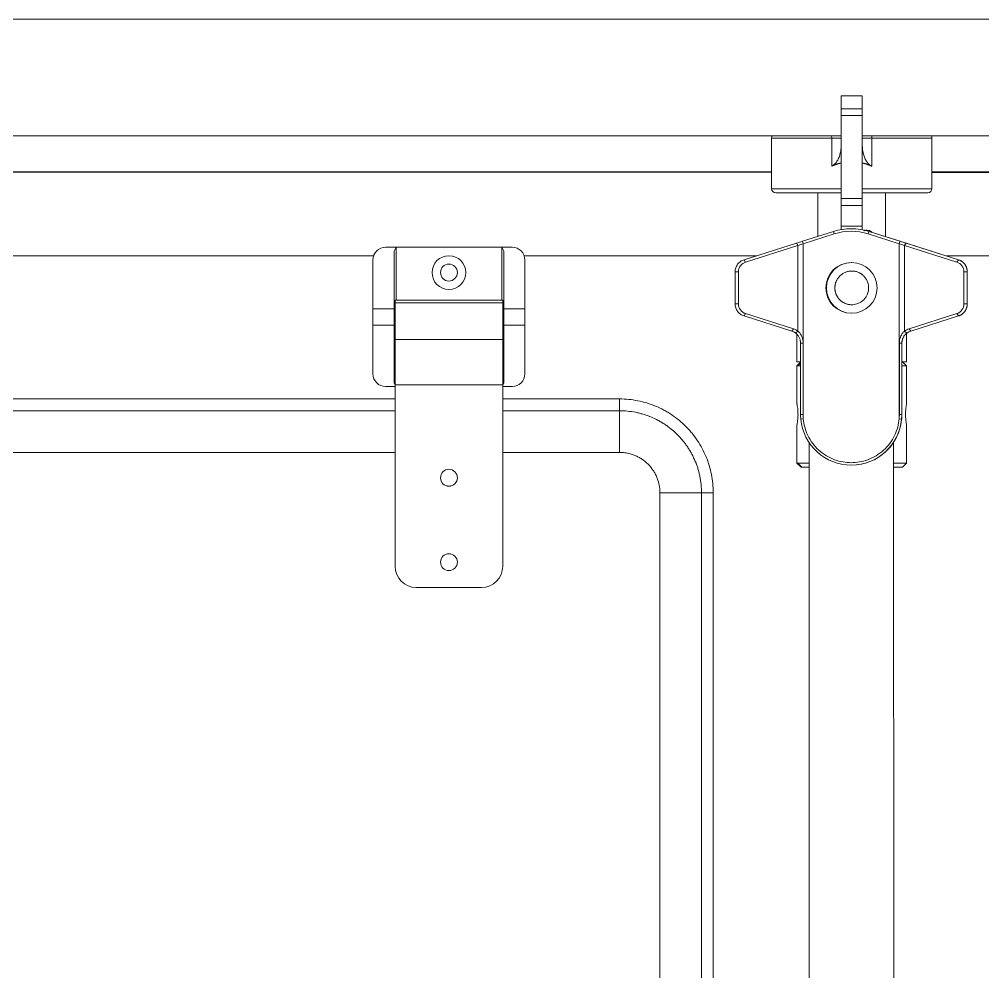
# Model space of a CAD drawing. Header units: millimetres. Extents: x 744 to 5705, y 930 to 4879.
# Drawn here: x 2634.1 to 2862.4, y 1156.5 to 1382.2 of the extents above; entities that cross this region are included whole.
import ezdxf

# ---------------------------------------------------------------- set-up
doc = ezdxf.new("R2010")
doc.units = ezdxf.units.MM
doc.header["$MEASUREMENT"] = 0

msp = doc.modelspace()

# ---------------------------------------------------------------- linework, layer by layer
at = {"color": 8, "linetype": 'Continuous', "lineweight": 15, "true_color": 0x808080}
for p, q in [((2926.41, 1382.16), (2194.21, 1382.16)), ((2812.38, 1342.03), (2828.88, 1342.03)), ((2833.88, 1342.03), (2850.38, 1342.03)), ((2723.19, 1289.42), (2481.57, 1289.42)), ((2776.35, 1289.42), (2748.69, 1289.42)), ((2723.19, 1279.56), (2481.57, 1279.56)), ((2776.35, 1279.56), (2748.69, 1279.56))]:
    msp.add_line(p, q, dxfattribs=at)
at = {"color": 7, "linetype": 'Continuous', "lineweight": 15, "true_color": 0xffffff}
for p, q in [((2828.88, 1363.72), (2828.88, 1363.99)), ((2828.88, 1363.99), (2833.88, 1363.99)), ((2828.88, 1363.72), (2828.88, 1360.98)), ((2833.88, 1363.99), (2833.88, 1363.72)), ((2833.88, 1363.72), (2833.88, 1360.98)), ((2833.88, 1360.98), (2828.88, 1360.98)), ((2828.88, 1360.98), (2828.88, 1359.38)), ((2833.88, 1360.98), (2833.88, 1359.38)), ((2833.88, 1359.38), (2828.88, 1359.38)), ((2828.88, 1359.38), (2828.88, 1339.68)), ((2833.88, 1359.38), (2833.88, 1339.68)), ((2192.36, 1354.53), (2828.88, 1354.53)), ((2812.38, 1354.03), (2826.63, 1354.03)), ((2812.38, 1354.03), (2812.38, 1342.03)), ((2826.63, 1354.03), (2828.88, 1354.03)), ((2826.63, 1354.03), (2826.63, 1347.37)), ((2833.88, 1354.53), (2962.38, 1354.53)), ((2836.13, 1354.03), (2833.88, 1354.03)), ((2850.38, 1354.03), (2836.13, 1354.03)), ((2836.13, 1347.37), (2836.13, 1354.03)), ((2850.38, 1342.03), (2850.38, 1354.03)), ((3180.05, 1345.88), (2850.38, 1346.01)), ((2813.38, 1341.03), (2828.88, 1341.03)), ((2823.38, 1341.03), (2823.38, 1330.72)), ((2833.88, 1341.03), (2849.38, 1341.03)), ((2839.38, 1330.64), (2839.38, 1341.03)), ((2828.88, 1339.68), (2828.88, 1338.07)), ((2833.88, 1339.68), (2828.88, 1339.68)), ((2828.88, 1338.07), (2833.88, 1338.07)), ((2828.88, 1338.07), (2828.88, 1333.15)), ((2833.88, 1339.68), (2833.88, 1338.07)), ((2833.88, 1338.07), (2833.88, 1333.15)), ((2833.88, 1333.15), (2828.88, 1333.15)), ((2828.88, 1333.15), (2828.88, 1332.33)), ((2833.88, 1333.15), (2833.88, 1332.28)), ((2827.04, 1331.88), (2819.71, 1329.56)), ((2827.22, 1331.32), (2819.89, 1329)), ((2827.22, 1331.32), (2827.04, 1331.88)), ((2831.26, 1332.53), (2831.25, 1332.53)), ((2835.29, 1331.32), (2835.47, 1331.88)), ((2842.62, 1329), (2835.29, 1331.32)), ((2843.06, 1329.48), (2835.47, 1331.88)), ((2835.47, 1331.88), (2835.47, 1331.88)), ((2842.8, 1329.56), (2835.47, 1331.88)), ((2805.85, 1325.19), (2818.26, 1329.11)), ((2818.64, 1328.54), (2818.26, 1329.11)), ((2819.71, 1329.56), (2819.89, 1329)), ((2819.89, 1329), (2819.89, 1287.51)), ((2842.62, 1329), (2842.8, 1329.56)), ((2842.62, 1287.51), (2842.62, 1329)), ((2856.65, 1325.19), (2843.06, 1329.48)), ((2844.25, 1329.11), (2843.87, 1328.54)), ((2844.25, 1329.11), (2856.65, 1325.19)), ((2720.94, 1328.15), (2723.44, 1328.15)), ((2722.94, 1327.24), (2723.44, 1328.15)), ((2722.94, 1313.58), (2722.94, 1327.24)), ((2723.44, 1328.15), (2748.44, 1328.15)), ((2723.44, 1328.15), (2723.44, 1315.65)), ((2748.44, 1315.65), (2748.44, 1328.15)), ((2748.44, 1328.15), (2750.94, 1328.15)), ((2748.44, 1328.15), (2748.94, 1327.24)), ((2748.94, 1327.24), (2748.94, 1313.58)), ((2818.64, 1328.54), (2806.23, 1324.63)), ((2818.64, 1328.54), (2818.64, 1308.29)), ((2856.27, 1324.63), (2843.87, 1328.54)), ((2843.87, 1308.29), (2843.87, 1328.54)), ((2717.94, 1313.58), (2717.94, 1325.15)), ((2753.94, 1325.15), (2753.94, 1313.58)), ((2805.85, 1325.19), (2806.23, 1324.63)), ((2856.27, 1324.63), (2856.65, 1325.19)), ((2856.65, 1325.19), (2856.65, 1325.19)), ((2803.75, 1322.33), (2803.75, 1314.73)), ((2804.54, 1322.33), (2803.75, 1322.33)), ((2804.54, 1322.33), (2804.54, 1314.73)), ((2857.95, 1314.73), (2857.95, 1322.33)), ((2857.95, 1322.33), (2858.75, 1322.33)), ((2858.75, 1314.73), (2858.75, 1322.33)), ((2858.75, 1322.33), (2858.75, 1322.33)), ((2858.75, 1314.73), (2858.75, 1322.33)), ((2723.19, 1314.95), (2723.19, 1315.65)), ((2748.69, 1315.65), (2723.19, 1315.65)), ((2723.19, 1306.28), (2723.19, 1314.95)), ((2748.69, 1314.95), (2723.19, 1314.95)), ((2748.69, 1315.65), (2748.69, 1314.95)), ((2748.69, 1314.95), (2748.69, 1306.28)), ((2717.94, 1309.73), (2717.94, 1313.58)), ((2717.94, 1313.58), (2722.94, 1313.58)), ((2723.19, 1314.15), (2722.94, 1314.15)), ((2722.94, 1309.73), (2722.94, 1313.58)), ((2748.94, 1314.15), (2748.69, 1314.15)), ((2753.94, 1313.58), (2748.94, 1313.58)), ((2748.94, 1313.58), (2748.94, 1309.73)), ((2753.94, 1313.58), (2753.94, 1309.73)), ((2804.54, 1314.73), (2803.75, 1314.73)), ((2857.95, 1314.73), (2858.75, 1314.73)), ((2858.75, 1314.73), (2858.75, 1314.73)), ((2806.23, 1312.43), (2805.85, 1311.87)), ((2805.85, 1311.87), (2817.16, 1308.3)), ((2806.23, 1312.43), (2817.54, 1308.86)), ((2844.97, 1308.86), (2856.27, 1312.43)), ((2845.35, 1308.3), (2856.65, 1311.87)), ((2845.35, 1308.3), (2856.65, 1311.87)), ((2856.27, 1312.43), (2856.65, 1311.87)), ((2856.65, 1311.87), (2856.65, 1311.87)), ((2717.94, 1298.15), (2717.94, 1309.73)), ((2722.94, 1309.73), (2717.94, 1309.73)), ((2722.94, 1296.06), (2722.94, 1309.73)), ((2722.94, 1309.15), (2723.19, 1309.15)), ((2748.69, 1309.15), (2748.94, 1309.15)), ((2748.94, 1309.73), (2748.94, 1296.06)), ((2753.94, 1309.73), (2748.94, 1309.73)), ((2753.94, 1309.73), (2753.94, 1298.15)), ((2817.16, 1308.3), (2817.54, 1308.86)), ((2818.64, 1308.29), (2818.07, 1307.82)), ((2844.43, 1307.82), (2843.87, 1308.29)), ((2844.97, 1308.86), (2845.35, 1308.3)), ((2845.35, 1308.3), (2845.35, 1308.3)), ((2748.69, 1306.28), (2723.19, 1306.28)), ((2723.19, 1295.55), (2723.19, 1306.28)), ((2748.69, 1306.28), (2748.69, 1295.55)), ((2818.38, 1307.5), (2818.38, 1301.03)), ((2844.38, 1301.03), (2844.38, 1307.77)), ((2819.25, 1305.44), (2819.25, 1288.53)), ((2819.85, 1305.44), (2819.25, 1305.44)), ((2819.85, 1305.44), (2819.85, 1288.53)), ((2842.66, 1288.53), (2842.66, 1305.44)), ((2842.66, 1305.44), (2843.25, 1305.44)), ((2843.25, 1305.44), (2843.26, 1305.44)), ((2843.25, 1288.53), (2843.25, 1305.44)), ((2843.26, 1288.53), (2843.26, 1305.44)), ((2819.26, 1301.03), (2818.38, 1301.03)), ((2819.25, 1300.9), (2818.38, 1300.03)), ((2819.25, 1300.03), (2818.38, 1300.03)), ((2818.38, 1300.03), (2818.38, 1291.13)), ((2819.25, 1300.69), (2818.6, 1300.03)), ((2844.38, 1301.03), (2843.19, 1301.03)), ((2844.38, 1300.03), (2843.26, 1300.03)), ((2844.38, 1300.03), (2843.38, 1301.03)), ((2844.38, 1291.13), (2844.38, 1300.03)), ((2723.19, 1295.15), (2720.94, 1295.15)), ((2723.19, 1295.61), (2722.94, 1296.06)), ((2723.19, 1252.55), (2723.19, 1295.55)), ((2748.69, 1295.55), (2723.19, 1295.55)), ((2748.94, 1296.06), (2748.69, 1295.61)), ((2748.69, 1295.55), (2748.69, 1252.55)), ((2750.94, 1295.15), (2748.69, 1295.15)), ((2481.57, 1292.22), (2723.19, 1292.22)), ((2748.69, 1292.22), (2776.35, 1292.22)), ((2776.35, 1289.42), (2776.35, 1292.22)), ((2776.35, 1279.56), (2776.35, 1289.42)), ((2819.85, 1288.53), (2819.25, 1288.53)), ((2819.89, 1287.51), (2819.3, 1287.46)), ((2843.21, 1287.46), (2842.62, 1287.51)), ((2842.66, 1288.53), (2843.25, 1288.53)), ((2843.26, 1288.53), (2843.25, 1288.53)), ((2818.38, 1285.93), (2818.38, 1277.03)), ((2844.38, 1277.03), (2844.38, 1285.93)), ((2821.26, 1281.88), (2821.37, 1026.64)), ((2841.37, 1026.7), (2841.26, 1281.91)), ((2818.38, 1277.03), (2819.38, 1276.03)), ((2818.38, 1277.03), (2821.27, 1277.03)), ((2818.6, 1277.03), (2819.58, 1276.03)), ((2831.25, 1276.53), (2831.26, 1276.53)), ((2841.27, 1277.03), (2844.38, 1277.03)), ((2843.38, 1276.03), (2844.38, 1277.03)), ((2819.38, 1276.03), (2821.27, 1276.03)), ((2841.27, 1276.03), (2843.38, 1276.03)), ((2785.94, 1042.03), (2785.94, 1269.96)), ((2795.79, 1269.98), (2798.56, 1270)), ((2795.79, 1042.05), (2795.79, 1269.98)), ((2798.56, 1270), (2798.56, 1042.07)), ((2743.69, 1247.55), (2728.19, 1247.55))]:
    msp.add_line(p, q, dxfattribs=at)
for points in [[(2812.45, 1354.55), (2812.42, 1354.42), (2812.38, 1354.03)], [(2850.31, 1354.55), (2850.34, 1354.42), (2850.38, 1354.03)], [(2850.38, 1345.9), (2865.1, 1345.9), (2894.38, 1345.9), (2924.62, 1345.89), (2932.38, 1345.89), (2940.19, 1345.89), (2948.06, 1345.89), (2956, 1345.89), (2963.99, 1345.89), (2972.04, 1345.89), (2977.98, 1345.89), (2994.78, 1345.89), (3012.27, 1345.89), (3037.05, 1345.89), (3063.1, 1345.89), (3090.43, 1345.89), (3119.03, 1345.88), (3148.9, 1345.88), (3180.05, 1345.88)], [(2785.94, 1269.96), (2787.68, 1269.96), (2789.36, 1269.97), (2790.94, 1269.97), (2792.37, 1269.97), (2793.6, 1269.97), (2794.6, 1269.97), (2795.34, 1269.98), (2795.79, 1269.98)]]:
    msp.add_lwpolyline(points, dxfattribs=at)
at = {"color": 8, "linetype": 'Continuous', "lineweight": 15, "true_color": 0x808080}
for points in [[(2808.74, 1326.1), (2783.48, 1326.11), (2777.75, 1326.11), (2772.06, 1326.11), (2766.41, 1326.11), (2759.44, 1326.11), (2753.65, 1326.11)], [(3180.05, 1326.08), (3152.35, 1326.08), (3125.75, 1326.08), (3100.27, 1326.08), (3075.9, 1326.08), (3052.64, 1326.08), (3030.49, 1326.08), (3009.45, 1326.08), (2992.2, 1326.08), (2975.77, 1326.08), (2971.23, 1326.08), (2965.49, 1326.08), (2959.77, 1326.08), (2954.08, 1326.09), (2948.42, 1326.09), (2942.78, 1326.09), (2912.99, 1326.09), (2883.92, 1326.09), (2853.79, 1326.1)]]:
    msp.add_lwpolyline(points, dxfattribs=at)
at = {"color": 7, "linetype": 'Continuous', "lineweight": 15, "true_color": 0xffffff}
for centre, radius in [((2735.94, 1322.15), 4), ((2735.94, 1322.15), 2), ((2831.38, 1318.53), 6), ((2735.94, 1273.55), 2), ((2735.94, 1253.55), 2)]:
    msp.add_circle(centre, radius, dxfattribs=at)
for centre, radius, start, end in [((2813.38, 1342.03), 1, 180, 270), ((2849.38, 1342.03), 1, 270, 0), ((2831.25, 1318.53), 14, 72.4805, 107.5195), ((2831.25, 1318.53), 13.41, 72.4805, 107.5195), ((2831.26, 1318.53), 14, 72.4805, 90), ((2720.94, 1325.15), 3, 90, 180), ((2750.94, 1325.15), 3, 0, 90), ((2831.25, 1318.53), 6, 90, 180), ((2831.25, 1318.53), 6, 90, 180), ((2831.25, 1318.53), 6, 180, 270), ((2831.25, 1318.53), 6, 180, 270), ((2846.26, 1305.44), 3, 146.701, 180), ((2720.94, 1298.15), 3, 180, 270), ((2750.94, 1298.15), 3, 270, 0), ((2831.25, 1288.53), 12, 185.0914, 354.9086), ((2831.26, 1288.53), 12, 270, 0), ((2735.94, 1273.56), 2, 180, 270), ((2735.94, 1273.56), 2, 180, 270), ((2735.94, 1273.56), 2, 270, 360), ((2735.94, 1273.56), 2, 270, 360), ((2735.94, 1253.56), 2, 180, 270), ((2735.94, 1253.56), 2, 270, 360), ((2728.19, 1252.55), 5, 180, 270), ((2743.69, 1252.55), 5, 270, 360)]:
    msp.add_arc(centre, radius, start, end, dxfattribs=at)
at = {"color": 8, "linetype": 'Continuous', "lineweight": 15, "true_color": 0x808080}
for points, knots in [([(2826.61, 1354.53), (2826.61, 1354.49), (2826.63, 1354.34), (2826.63, 1354.16), (2826.63, 1354.03)], [0, 0, 0, 0, 0.210243, 1, 1, 1, 1]), ([(2836.13, 1354.03), (2836.13, 1354.16), (2836.13, 1354.34), (2836.15, 1354.5), (2836.15, 1354.53)], [0, 0, 0, 0, 0.795063, 1, 1, 1, 1]), ([(2718.23, 1326.12), (2706.1, 1326.12), (2681.56, 1326.13), (2643.33, 1326.14), (2603.99, 1326.16), (2564.26, 1326.17), (2525.86, 1326.19), (2500.09, 1326.21), (2487.12, 1326.21), (2486.5, 1326.21)], [0, 0, 0, 0, 0.157002, 0.317715, 0.494927, 0.666378, 0.832067, 0.991995, 1, 1, 1, 1])]:
    msp.add_open_spline(points, degree=3, knots=knots, dxfattribs=at)
at = {"color": 7, "linetype": 'Continuous', "lineweight": 15, "true_color": 0xffffff}
for points, weights in [([(2826.63, 1347.37), (2828.88, 1348.37), (2828.88, 1352.4)], [0.917094319996, 0.757089129493, 1]), ([(2833.88, 1352.4), (2833.88, 1348.37), (2836.13, 1347.37)], [1, 0.757089129494, 0.917094319996]), ([(2828.88, 1348.12), (2827.74, 1347.86), (2826.63, 1347.37)], [0.951564885435, 0.932469431259, 0.917094319996]), ([(2836.13, 1347.37), (2835.02, 1347.86), (2833.88, 1348.12)], [0.917094319996, 0.932469431259, 0.951564885435])]:
    msp.add_rational_spline(points, weights, degree=2, dxfattribs=at)
for points, knots in [([(2190.62, 1346.32), (2194.21, 1346.31), (2202.9, 1346.3), (2216.76, 1346.28), (2232.2, 1346.26), (2247.41, 1346.24), (2262.36, 1346.22), (2276.05, 1346.2), (2288.8, 1346.19), (2300.59, 1346.17), (2312.46, 1346.16), (2324.43, 1346.15), (2336.48, 1346.14), (2356.61, 1346.12), (2385.17, 1346.09), (2422.26, 1346.06), (2459.34, 1346.04), (2496.55, 1346.01), (2533.53, 1345.99), (2570.15, 1345.98), (2606.59, 1345.96), (2643.49, 1345.95), (2681.89, 1345.94), (2711.43, 1345.93), (2731.75, 1345.92), (2742.49, 1345.92), (2753.29, 1345.92), (2763.51, 1345.92), (2776.09, 1345.91), (2791.16, 1345.91), (2804.26, 1345.91), (2811.38, 1345.91), (2812.38, 1345.91)], [0, 0, 0, 0, 0.017332, 0.041916, 0.066888, 0.09181, 0.115311, 0.139046, 0.157859, 0.176816, 0.195917, 0.215162, 0.234551, 0.254085, 0.312276, 0.372357, 0.433045, 0.491191, 0.551902, 0.611455, 0.667895, 0.727731, 0.789483, 0.853153, 0.870282, 0.887544, 0.90494, 0.922428, 0.936817, 0.965633, 0.995182, 1, 1, 1, 1]), ([(2812.38, 1346.02), (2625.14, 1345.98), (2417.88, 1345.93), (2210.63, 1346.3), (2190.63, 1346.34)], [0, 0, 0, 0, 0.903469, 1, 1, 1, 1]), ([(2836.22, 1331.64), (2836.18, 1331.69), (2836.07, 1331.84), (2835.77, 1332.02), (2835.31, 1332.21), (2834.8, 1332.21), (2834.42, 1332.14), (2834.29, 1332.06), (2834.28, 1332.06)], [0, 0, 0, 0, 0.090707, 0.267522, 0.478343, 0.784157, 0.977805, 1, 1, 1, 1]), ([(2805.85, 1325.19), (2805.55, 1325.09), (2805.27, 1324.96), (2804.75, 1324.59), (2804.53, 1324.37), (2804.24, 1323.98), (2804.16, 1323.85), (2804.01, 1323.57), (2803.95, 1323.42), (2803.85, 1323.12), (2803.81, 1322.96), (2803.76, 1322.65), (2803.75, 1322.49), (2803.75, 1322.33)], [0, 0, 0, 0, 0.25, 0.25, 0.5, 0.5, 0.625, 0.625, 0.75, 0.75, 0.875, 0.875, 1, 1, 1, 1]), ([(2858.75, 1322.33), (2858.75, 1322.38), (2858.75, 1322.5), (2858.73, 1322.67), (2858.71, 1322.83), (2858.68, 1323), (2858.63, 1323.17), (2858.58, 1323.33), (2858.52, 1323.49), (2858.45, 1323.65), (2858.36, 1323.81), (2858.27, 1323.96), (2858.16, 1324.13), (2858.01, 1324.31), (2857.81, 1324.52), (2857.58, 1324.72), (2857.31, 1324.9), (2857, 1325.07), (2856.77, 1325.15), (2856.65, 1325.19)], [0, 0, 0, 0, 0.0436797, 0.0876123, 0.1318066, 0.1762711, 0.2210143, 0.2660444, 0.3113697, 0.3569982, 0.4029375, 0.4491954, 0.4957794, 0.5646261, 0.6395258, 0.720499, 0.8075612, 0.9007249, 1, 1, 1, 1]), ([(2858.75, 1322.33), (2858.75, 1322.65), (2858.7, 1322.96), (2858.5, 1323.57), (2858.35, 1323.85), (2857.97, 1324.37), (2857.75, 1324.59), (2857.24, 1324.95), (2856.95, 1325.09), (2856.65, 1325.19)], [0, 0, 0, 0, 0.25, 0.25, 0.5, 0.5, 0.75, 0.75, 1, 1, 1, 1]), ([(2829.56, 1314.97), (2829.5, 1315), (2829.38, 1315.06), (2829.2, 1315.17), (2829.04, 1315.28), (2828.88, 1315.41), (2828.72, 1315.54), (2828.57, 1315.68), (2828.43, 1315.82), (2828.3, 1315.97), (2828.17, 1316.13), (2828.06, 1316.3), (2827.95, 1316.47), (2827.85, 1316.65), (2827.76, 1316.83), (2827.68, 1317.01), (2827.6, 1317.2), (2827.54, 1317.4), (2827.49, 1317.59), (2827.45, 1317.79), (2827.41, 1317.99), (2827.39, 1318.19), (2827.38, 1318.39), (2827.38, 1318.6), (2827.39, 1318.8), (2827.41, 1319), (2827.44, 1319.2), (2827.48, 1319.4), (2827.52, 1319.6), (2827.58, 1319.79), (2827.65, 1319.98), (2827.73, 1320.17), (2827.85, 1320.41), (2828.01, 1320.7), (2828.24, 1321.02), (2828.5, 1321.31), (2828.78, 1321.58), (2829.1, 1321.82), (2829.43, 1322.03), (2829.78, 1322.2), (2830.15, 1322.34), (2830.53, 1322.44), (2830.92, 1322.51), (2831.31, 1322.53), (2831.7, 1322.52), (2832.09, 1322.47), (2832.48, 1322.38), (2832.85, 1322.26), (2833.09, 1322.14), (2833.2, 1322.09)], [0, 0, 0, 0, 0.016131, 0.032262, 0.048393, 0.064524, 0.080655, 0.096785, 0.112915, 0.129046, 0.145176, 0.161306, 0.177436, 0.193565, 0.209695, 0.225825, 0.241955, 0.258084, 0.274214, 0.290344, 0.306474, 0.322604, 0.338733, 0.354863, 0.370994, 0.387124, 0.403254, 0.419384, 0.435515, 0.451646, 0.467777, 0.483908, 0.500039, 0.531285, 0.562531, 0.593778, 0.625026, 0.656274, 0.687522, 0.718771, 0.75002, 0.781268, 0.812517, 0.843765, 0.875013, 0.906261, 0.937508, 0.968754, 1, 1, 1, 1]), ([(2833.2, 1322.09), (2833.26, 1322.06), (2833.37, 1322), (2833.53, 1321.9), (2833.69, 1321.8), (2833.89, 1321.65), (2834.13, 1321.44), (2834.4, 1321.16), (2834.64, 1320.85), (2834.94, 1320.39), (2835.27, 1319.64), (2835.43, 1318.62), (2835.3, 1317.58), (2835.04, 1316.86), (2834.76, 1316.37), (2834.47, 1315.96), (2834.02, 1315.49), (2833.37, 1315.03), (2832.67, 1314.72), (2831.97, 1314.55), (2831.45, 1314.52), (2831.06, 1314.54), (2830.8, 1314.57), (2830.54, 1314.61), (2830.28, 1314.68), (2830.03, 1314.76), (2829.79, 1314.85), (2829.63, 1314.93), (2829.56, 1314.97)], [0, 0, 0, 0, 0.015026, 0.030052, 0.045079, 0.060106, 0.090123, 0.120138, 0.152349, 0.184519, 0.250182, 0.349186, 0.425607, 0.499782, 0.529962, 0.559863, 0.619835, 0.684133, 0.749797, 0.801955, 0.854114, 0.874955, 0.895796, 0.916637, 0.937478, 0.958319, 0.97916, 1, 1, 1, 1]), ([(2717.94, 1313.9), (2717.94, 1313.9), (2717.94, 1313.9), (2717.94, 1313.89), (2717.94, 1313.86), (2717.94, 1313.82), (2717.94, 1313.74), (2717.94, 1313.65), (2717.94, 1313.5), (2717.94, 1313.3), (2717.94, 1313.07), (2717.94, 1312.83), (2717.94, 1312.5), (2717.94, 1312.14), (2717.94, 1311.86), (2717.94, 1311.47), (2717.94, 1310.92), (2717.94, 1310.32), (2717.94, 1309.97), (2717.94, 1309.77), (2717.94, 1309.68), (2717.94, 1309.59), (2717.94, 1309.52), (2717.94, 1309.47), (2717.94, 1309.43), (2717.94, 1309.41), (2717.94, 1309.4), (2717.94, 1309.4)], [0, 0, 0, 0, 0.020045, 0.04009, 0.060135, 0.090147, 0.120151, 0.152893, 0.185272, 0.250232, 0.282974, 0.315353, 0.380313, 0.440352, 0.470242, 0.500384, 0.609632, 0.698342, 0.787057, 0.813676, 0.840295, 0.866914, 0.893532, 0.92015, 0.946768, 0.973384, 1, 1, 1, 1]), ([(2803.75, 1314.73), (2803.75, 1314.4), (2803.8, 1314.09), (2804, 1313.48), (2804.15, 1313.2), (2804.53, 1312.69), (2804.75, 1312.47), (2805.26, 1312.1), (2805.55, 1311.96), (2805.85, 1311.87)], [0, 0, 0, 0, 0.25, 0.25, 0.5, 0.5, 0.75, 0.75, 1, 1, 1, 1]), ([(2856.65, 1311.87), (2856.71, 1311.88), (2856.82, 1311.92), (2856.98, 1311.99), (2857.13, 1312.06), (2857.27, 1312.14), (2857.4, 1312.22), (2857.52, 1312.3), (2857.64, 1312.39), (2857.75, 1312.49), (2857.85, 1312.58), (2857.94, 1312.67), (2858.02, 1312.77), (2858.1, 1312.86), (2858.21, 1313.01), (2858.35, 1313.22), (2858.5, 1313.51), (2858.61, 1313.81), (2858.69, 1314.11), (2858.74, 1314.42), (2858.75, 1314.62), (2858.75, 1314.73)], [0, 0, 0, 0, 0.047019, 0.092665, 0.136937, 0.179836, 0.221365, 0.261523, 0.300313, 0.337735, 0.373792, 0.408485, 0.441816, 0.473789, 0.504404, 0.590138, 0.674556, 0.757701, 0.839623, 0.920372, 1, 1, 1, 1]), ([(2856.65, 1311.87), (2856.95, 1311.96), (2857.23, 1312.1), (2857.75, 1312.47), (2857.97, 1312.69), (2858.26, 1313.07), (2858.34, 1313.21), (2858.49, 1313.49), (2858.55, 1313.63), (2858.65, 1313.93), (2858.69, 1314.09), (2858.74, 1314.41), (2858.75, 1314.57), (2858.75, 1314.73)], [0, 0, 0, 0, 0.25, 0.25, 0.5, 0.5, 0.625, 0.625, 0.75, 0.75, 0.875, 0.875, 1, 1, 1, 1]), ([(2818.64, 1308.29), (2818.84, 1308.11), (2819.01, 1307.91), (2819.31, 1307.48), (2819.44, 1307.24), (2819.64, 1306.75), (2819.72, 1306.49), (2819.82, 1305.97), (2819.85, 1305.7), (2819.85, 1305.44)], [0, 0, 0, 0, 0.25, 0.25, 0.5, 0.5, 0.75, 0.75, 1, 1, 1, 1]), ([(2842.66, 1305.44), (2842.66, 1305.7), (2842.68, 1305.97), (2842.78, 1306.49), (2842.86, 1306.75), (2843.06, 1307.24), (2843.19, 1307.47), (2843.49, 1307.91), (2843.67, 1308.11), (2843.87, 1308.29)], [0, 0, 0, 0, 0.25, 0.25, 0.5, 0.5, 0.75, 0.75, 1, 1, 1, 1]), ([(2843.75, 1307.08), (2843.95, 1307.39), (2844.19, 1307.64), (2844.74, 1308.05), (2845.04, 1308.2), (2845.35, 1308.3)], [0, 0, 0, 0, 0.5, 0.5, 1, 1, 1, 1]), ([(2818.07, 1307.82), (2818.25, 1307.68), (2818.42, 1307.52), (2818.71, 1307.17), (2818.84, 1306.98), (2819.04, 1306.57), (2819.12, 1306.34), (2819.23, 1305.9), (2819.25, 1305.67), (2819.25, 1305.44)], [0, 0, 0, 0, 0.25, 0.25, 0.5, 0.5, 0.75, 0.75, 1, 1, 1, 1]), ([(2843.25, 1305.44), (2843.25, 1305.67), (2843.28, 1305.9), (2843.38, 1306.34), (2843.46, 1306.56), (2843.67, 1306.98), (2843.79, 1307.17), (2844.09, 1307.52), (2844.25, 1307.68), (2844.43, 1307.82)], [0, 0, 0, 0, 0.25, 0.25, 0.5, 0.5, 0.75, 0.75, 1, 1, 1, 1]), ([(2776.35, 1292.22), (2777.08, 1292.22), (2777.81, 1292.19), (2779.26, 1292.04), (2779.99, 1291.93), (2782.14, 1291.5), (2783.53, 1291.08), (2785.54, 1290.25), (2786.19, 1289.94), (2787.16, 1289.42), (2787.48, 1289.24), (2788.11, 1288.86), (2788.41, 1288.66), (2789.92, 1287.65), (2791.04, 1286.73), (2792.33, 1285.45), (2792.58, 1285.18), (2793.07, 1284.64), (2793.31, 1284.36), (2794, 1283.51), (2794.43, 1282.93), (2795.64, 1281.12), (2796.32, 1279.84), (2797.02, 1278.15), (2797.15, 1277.81), (2797.4, 1277.12), (2797.51, 1276.78), (2797.82, 1275.74), (2798, 1275.03), (2798.42, 1272.91), (2798.56, 1271.47), (2798.56, 1270)], [0, 0, 0, 0, 0.0625, 0.0625, 0.125, 0.125, 0.25, 0.25, 0.3125, 0.3125, 0.34375, 0.34375, 0.375, 0.375, 0.5, 0.5, 0.53125, 0.53125, 0.5625, 0.5625, 0.625, 0.625, 0.75, 0.75, 0.78125, 0.78125, 0.8125, 0.8125, 0.875, 0.875, 1, 1, 1, 1]), ([(2818.38, 1291.13), (2818.39, 1291.1), (2818.4, 1291.04), (2818.48, 1290.6), (2818.57, 1289.95), (2818.64, 1289.13), (2818.65, 1288.25), (2818.6, 1287.4), (2818.51, 1286.68), (2818.43, 1286.16), (2818.38, 1285.95), (2818.38, 1285.93), (2818.38, 1285.93)], [0, 0, 0, 0, 0.106032, 0.212015, 0.319282, 0.427506, 0.534299, 0.639497, 0.745422, 0.853247, 0.961219, 1, 1, 1, 1]), ([(2844.38, 1285.93), (2844.37, 1285.96), (2844.36, 1286.01), (2844.28, 1286.45), (2844.19, 1287.1), (2844.12, 1287.92), (2844.11, 1288.81), (2844.16, 1289.65), (2844.24, 1290.37), (2844.33, 1290.91), (2844.37, 1291.08), (2844.38, 1291.15), (2844.38, 1291.13), (2844.38, 1291.13)], [0, 0, 0, 0, 0.105814, 0.211579, 0.318625, 0.426627, 0.5332, 0.638182, 0.743889, 0.851492, 0.959242, 0.998966, 1, 1, 1, 1]), ([(2795.79, 1269.98), (2795.79, 1270.61), (2795.76, 1271.25), (2795.66, 1272.21), (2795.62, 1272.53), (2795.53, 1273.16), (2795.48, 1273.47), (2795.35, 1274.1), (2795.28, 1274.41), (2795.16, 1274.88), (2795.12, 1275.03), (2795.04, 1275.34), (2794.99, 1275.49), (2794.85, 1275.95), (2794.75, 1276.25), (2794.59, 1276.69), (2794.54, 1276.84), (2794.45, 1277.06), (2794.43, 1277.14), (2794.37, 1277.28), (2794.34, 1277.36), (2794.07, 1278.01), (2793.79, 1278.59), (2793.34, 1279.43), (2793.18, 1279.71), (2792.94, 1280.12), (2792.85, 1280.26), (2792.68, 1280.53), (2792.59, 1280.66), (2792.33, 1281.06), (2792.14, 1281.32), (2791.77, 1281.83), (2791.57, 1282.08), (2791.17, 1282.57), (2790.96, 1282.81), (2790.53, 1283.28), (2790.31, 1283.51), (2789.65, 1284.18), (2789.17, 1284.61), (2788.43, 1285.22), (2788.17, 1285.42), (2787.79, 1285.7), (2787.66, 1285.8), (2787.4, 1285.98), (2787.27, 1286.07), (2786.87, 1286.33), (2786.6, 1286.5), (2786.2, 1286.74), (2786.06, 1286.82), (2785.78, 1286.98), (2785.64, 1287.06), (2784.95, 1287.43), (2784.37, 1287.7), (2783.49, 1288.07), (2783.19, 1288.18), (2782.74, 1288.34), (2782.59, 1288.39), (2782.28, 1288.49), (2782.13, 1288.54), (2781.67, 1288.68), (2781.36, 1288.77), (2780.9, 1288.88), (2780.75, 1288.92), (2780.44, 1288.99), (2780.28, 1289.02), (2778.9, 1289.29), (2777.62, 1289.42), (2776.35, 1289.42)], [0, 0, 0, 0, 0.0625, 0.0625, 0.09375, 0.09375, 0.125, 0.125, 0.15625, 0.15625, 0.171875, 0.171875, 0.1875, 0.1875, 0.21875, 0.21875, 0.234375, 0.234375, 0.242188, 0.242188, 0.25, 0.25, 0.3125, 0.3125, 0.34375, 0.34375, 0.359375, 0.359375, 0.375, 0.375, 0.40625, 0.40625, 0.4375, 0.4375, 0.46875, 0.46875, 0.5, 0.5, 0.5625, 0.5625, 0.59375, 0.59375, 0.609375, 0.609375, 0.625, 0.625, 0.65625, 0.65625, 0.671875, 0.671875, 0.6875, 0.6875, 0.75, 0.75, 0.78125, 0.78125, 0.796875, 0.796875, 0.8125, 0.8125, 0.84375, 0.84375, 0.859375, 0.859375, 0.875, 0.875, 1, 1, 1, 1]), ([(2819.85, 1288.53), (2819.85, 1288.44), (2819.85, 1288.36), (2819.85, 1288.27), (2819.85, 1288.19), (2819.85, 1288.1), (2819.86, 1288.02), (2819.86, 1287.85), (2819.87, 1287.68), (2819.89, 1287.51)], [0, 0, 0, 0, 0.000253671, 0.000253671, 0.000253671, 0.000507341, 0.000507341, 0.000507341, 0.001013608, 0.001013608, 0.001013608, 0.001013608]), ([(2819.89, 1287.51), (2819.94, 1286.86), (2820.06, 1286.2), (2820.42, 1284.87), (2820.67, 1284.2), (2821.3, 1282.91), (2821.68, 1282.28), (2822.56, 1281.1), (2823.06, 1280.55), (2824.15, 1279.56), (2824.75, 1279.12), (2826, 1278.37), (2826.65, 1278.06), (2827.97, 1277.58), (2828.64, 1277.4), (2829.97, 1277.17), (2830.62, 1277.12), (2831.88, 1277.12), (2832.54, 1277.17), (2833.86, 1277.4), (2834.53, 1277.58), (2835.85, 1278.06), (2836.51, 1278.37), (2837.75, 1279.12), (2838.35, 1279.56), (2839.45, 1280.55), (2839.95, 1281.1), (2840.83, 1282.28), (2841.21, 1282.91), (2841.83, 1284.2), (2842.08, 1284.87), (2842.44, 1286.2), (2842.56, 1286.86), (2842.62, 1287.51)], [0, 0, 0, 0, 0.0625, 0.0625, 0.125, 0.125, 0.1875, 0.1875, 0.25, 0.25, 0.3125, 0.3125, 0.375, 0.375, 0.4375, 0.4375, 0.5, 0.5, 0.5625, 0.5625, 0.625, 0.625, 0.6875, 0.6875, 0.75, 0.75, 0.8125, 0.8125, 0.875, 0.875, 0.9375, 0.9375, 1, 1, 1, 1]), ([(2842.62, 1287.51), (2842.62, 1287.6), (2842.63, 1287.68), (2842.63, 1287.77), (2842.64, 1287.85), (2842.64, 1287.94), (2842.65, 1288.02), (2842.65, 1288.19), (2842.66, 1288.36), (2842.66, 1288.53)], [0, 0, 0, 0, 0.000253671, 0.000253671, 0.000253671, 0.000507341, 0.000507341, 0.000507341, 0.001013608, 0.001013608, 0.001013608, 0.001013608]), ([(2785.94, 1269.96), (2785.94, 1270.07), (2785.94, 1270.28), (2785.92, 1270.6), (2785.9, 1270.91), (2785.86, 1271.22), (2785.81, 1271.53), (2785.72, 1272.05), (2785.54, 1272.76), (2785.22, 1273.65), (2784.82, 1274.5), (2784.17, 1275.58), (2783.17, 1276.8), (2781.95, 1277.8), (2780.87, 1278.44), (2780.02, 1278.84), (2779.14, 1279.16), (2778.32, 1279.37), (2777.6, 1279.48), (2776.97, 1279.55), (2776.55, 1279.56), (2776.35, 1279.56)], [0, 0, 0, 0, 0.020982, 0.041915, 0.062822, 0.083725, 0.104647, 0.12561, 0.188116, 0.250648, 0.313175, 0.375727, 0.500215, 0.625343, 0.687607, 0.749903, 0.812477, 0.875112, 0.916735, 0.958306, 1, 1, 1, 1])]:
    msp.add_open_spline(points, degree=3, knots=knots, dxfattribs=at)
for points in [[(2819.71, 1329.56), (2819.22, 1329.41), (2818.73, 1329.26), (2818.26, 1329.11)], [(2819.89, 1329), (2819.47, 1328.85), (2819.05, 1328.69), (2818.64, 1328.54)], [(2843.87, 1328.54), (2843.46, 1328.69), (2843.04, 1328.85), (2842.62, 1329)], [(2844.25, 1329.11), (2843.78, 1329.26), (2843.29, 1329.41), (2842.8, 1329.56)], [(2806.23, 1324.63), (2805.25, 1324.33), (2804.53, 1323.35), (2804.54, 1322.33)], [(2857.95, 1322.33), (2857.97, 1323.35), (2857.25, 1324.33), (2856.27, 1324.63)], [(2804.54, 1314.73), (2804.53, 1313.7), (2805.25, 1312.72), (2806.23, 1312.43)], [(2856.27, 1312.43), (2857.25, 1312.72), (2857.97, 1313.7), (2857.95, 1314.73)], [(2817.16, 1308.3), (2817.48, 1308.19), (2817.8, 1308.03), (2818.07, 1307.82)], [(2817.54, 1308.86), (2817.93, 1308.73), (2818.31, 1308.54), (2818.64, 1308.29)], [(2843.87, 1308.29), (2844.2, 1308.54), (2844.57, 1308.73), (2844.97, 1308.86)], [(2844.43, 1307.82), (2844.71, 1308.03), (2845.02, 1308.19), (2845.35, 1308.3)], [(2819.3, 1287.46), (2819.27, 1287.82), (2819.25, 1288.17), (2819.25, 1288.53)], [(2843.21, 1287.46), (2843.24, 1287.82), (2843.25, 1288.17), (2843.25, 1288.53)]]:
    msp.add_open_spline(points, degree=3, dxfattribs=at)

doc.saveas('drawing.dxf')
